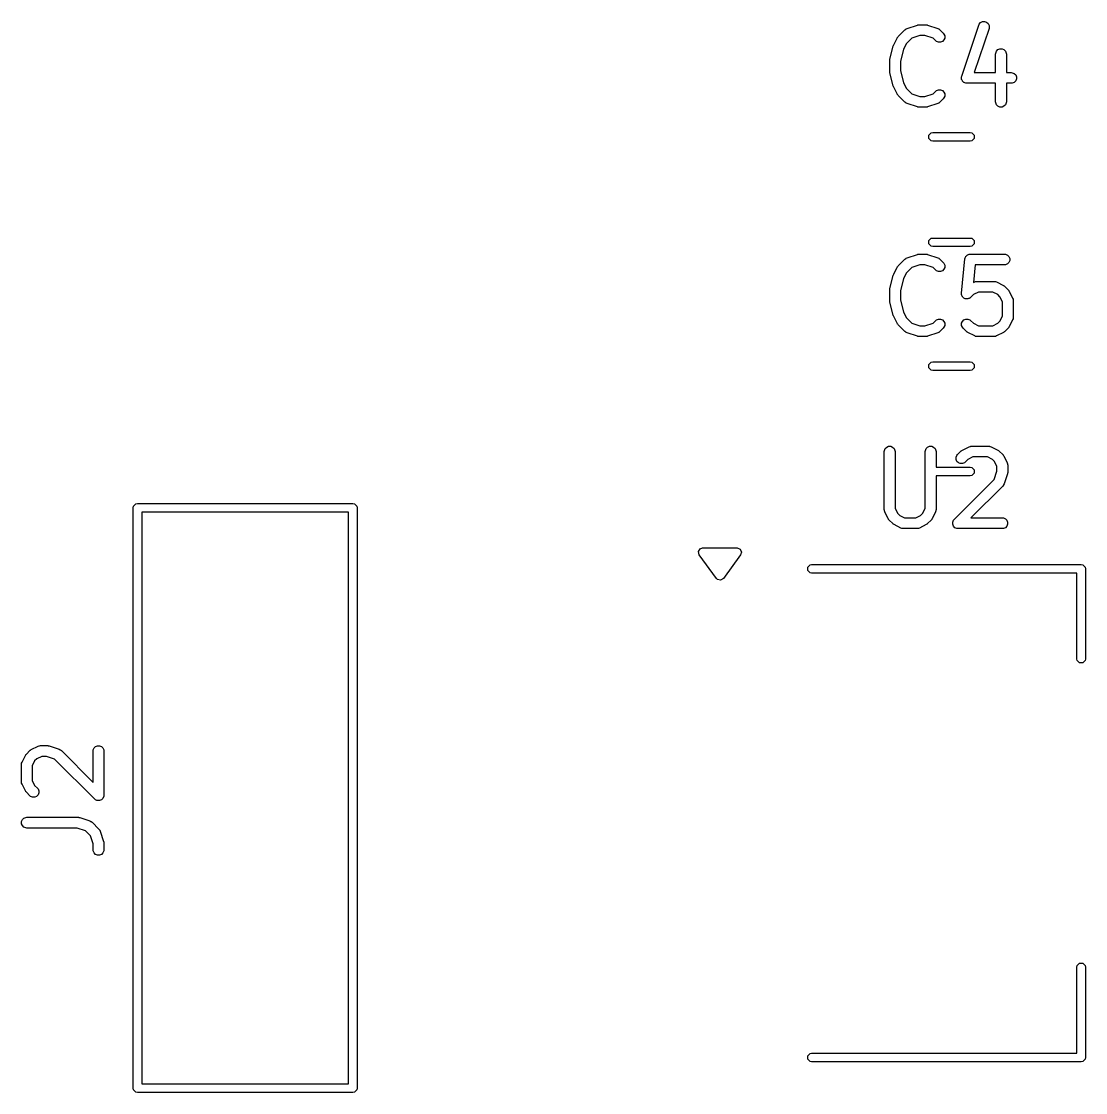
# Model space of a CAD drawing. Extents: x 6.9 to 63.2, y 18.4 to 42.8.
# Drawn here: x 6.88 to 21.72, y 18.4 to 33.35 of the extents above; entities that cross this region are included whole.
import ezdxf

# ---------------------------------------------------------------- set-up
doc = ezdxf.new("R2010")
doc.units = 0
doc.layers.add('BLACK', color=7, linetype='CONTINUOUS')

msp = doc.modelspace()

# ---------------------------------------------------------------- linework, layer by layer
at = {"layer": 'BLACK', "linetype": 'CONTINUOUS'}
for p, q in [((20.256398, 33.332049), (20.282571, 33.345136)), ((20.282571, 33.345136), (20.311761, 33.347211)), ((20.311761, 33.347211), (20.339523, 33.337957)), ((20.339523, 33.337957), (20.361631, 33.318783)), ((19.106491, 33.135356), (19.201729, 33.230594)), ((19.201729, 33.230594), (19.213094, 33.239922)), ((19.213094, 33.239922), (19.215584, 33.240953)), ((19.215584, 33.240953), (19.217619, 33.242718)), ((19.217619, 33.242718), (19.231045, 33.248712)), ((19.231045, 33.248712), (19.373901, 33.296331)), ((19.373901, 33.296331), (19.381156, 33.29798)), ((19.381156, 33.29798), (19.382987, 33.298739)), ((19.382987, 33.298739), (19.38564, 33.299)), ((19.38564, 33.299), (19.388238, 33.299591)), ((19.388238, 33.299591), (19.390212, 33.29945)), ((19.390212, 33.29945), (19.397619, 33.30018)), ((19.397619, 33.30018), (19.492857, 33.30018)), ((19.492857, 33.30018), (19.500262, 33.29945)), ((19.500262, 33.29945), (19.502237, 33.299591)), ((19.502237, 33.299591), (19.504834, 33.299)), ((19.504834, 33.299), (19.507489, 33.298739)), ((19.507489, 33.298739), (19.50932, 33.29798)), ((19.50932, 33.29798), (19.516574, 33.296331)), ((19.516574, 33.296331), (19.659431, 33.248712)), ((19.659431, 33.248712), (19.672856, 33.242718)), ((19.672856, 33.242718), (19.674891, 33.240952)), ((19.674891, 33.240952), (19.677382, 33.239921)), ((19.677382, 33.239921), (19.688747, 33.230594)), ((19.688747, 33.230594), (19.736366, 33.182975)), ((19.736366, 33.182975), (19.745693, 33.17161)), ((19.993135, 32.582231), (20.23123, 33.296517)), ((20.373532, 33.249083), (20.168343, 32.633514)), ((20.23123, 33.296517), (20.237224, 33.309942)), ((20.237224, 33.309942), (20.256398, 33.332049)), ((20.361631, 33.318783), (20.374717, 33.292609)), ((20.376792, 33.263419), (20.373532, 33.249083)), ((20.374717, 33.292609), (20.376792, 33.263419)), ((19.044823, 33.020626), (19.092442, 33.115864)), ((19.092442, 33.115864), (19.096406, 33.122163)), ((19.096406, 33.122163), (19.097164, 33.123991)), ((19.097164, 33.123991), (19.098852, 33.126047)), ((19.098852, 33.126047), (19.100274, 33.128307)), ((19.100274, 33.128307), (19.101772, 33.129606)), ((19.101772, 33.129606), (19.106491, 33.135356)), ((19.221163, 33.037896), (19.182669, 32.960909)), ((19.295276, 33.112009), (19.221163, 33.037896)), ((19.409789, 33.15018), (19.295276, 33.112009)), ((19.480687, 33.15018), (19.409789, 33.15018)), ((19.5952, 33.112008), (19.480687, 33.15018)), ((19.6303, 33.076909), (19.5952, 33.112008)), ((19.641665, 33.067582), (19.6303, 33.076909)), ((19.668701, 33.056383), (19.641665, 33.067582)), ((19.697964, 33.056383), (19.668701, 33.056383)), ((19.725, 33.067582), (19.697964, 33.056383)), ((19.745693, 33.088275), (19.725, 33.067582)), ((19.745693, 33.17161), (19.756892, 33.144574)), ((19.756892, 33.115311), (19.745693, 33.088275)), ((19.756892, 33.144574), (19.756892, 33.115311)), ((18.991525, 32.814799), (19.039144, 33.005275)), ((19.039144, 33.005275), (19.039529, 33.006354)), ((19.039529, 33.006354), (19.039568, 33.006894)), ((19.039568, 33.006894), (19.041895, 33.012975)), ((19.041895, 33.012975), (19.044091, 33.019121)), ((19.044091, 33.019121), (19.044413, 33.019556)), ((19.044413, 33.019556), (19.044823, 33.020626)), ((19.182669, 32.960909), (19.139286, 32.787375)), ((20.465476, 32.891847), (20.466917, 32.906479)), ((20.465476, 32.633514), (20.465476, 32.891847)), ((20.466917, 32.906479), (20.478116, 32.933515)), ((20.478116, 32.933515), (20.498808, 32.954207)), ((20.498808, 32.954207), (20.525844, 32.965406)), ((20.525844, 32.965406), (20.555108, 32.965406)), ((20.555108, 32.965406), (20.582144, 32.954207)), ((20.582144, 32.954207), (20.602836, 32.933515)), ((20.602836, 32.933515), (20.614035, 32.906479)), ((20.614035, 32.906479), (20.615476, 32.891847)), ((20.615476, 32.891847), (20.615476, 32.633514)), ((18.989286, 32.796609), (18.989537, 32.799162)), ((18.989286, 32.653752), (18.989286, 32.796609)), ((18.989375, 32.800255), (18.990184, 32.805728)), ((18.989537, 32.799162), (18.989375, 32.800255)), ((18.990184, 32.805728), (18.990727, 32.811241)), ((18.990727, 32.811241), (18.991149, 32.812262)), ((18.991149, 32.812262), (18.991525, 32.814799)), ((19.139286, 32.787375), (19.139286, 32.662986)), ((18.989537, 32.651198), (18.989286, 32.653752)), ((18.989375, 32.650106), (18.989537, 32.651198)), ((18.990184, 32.644632), (18.989375, 32.650106)), ((18.990727, 32.63912), (18.990184, 32.644632)), ((18.991149, 32.638098), (18.990727, 32.63912)), ((18.991525, 32.635562), (18.991149, 32.638098)), ((19.039144, 32.445086), (18.991525, 32.635562)), ((19.139286, 32.662986), (19.182669, 32.489452)), ((20.168343, 32.633514), (20.465476, 32.633514)), ((20.615476, 32.633514), (20.683333, 32.633514)), ((20.683333, 32.633514), (20.697965, 32.632073)), ((20.697965, 32.632073), (20.725001, 32.620874)), ((20.725001, 32.620874), (20.745693, 32.600182)), ((20.745693, 32.600182), (20.756892, 32.573146)), ((19.039529, 32.444006), (19.039144, 32.445086)), ((19.039568, 32.443467), (19.039529, 32.444006)), ((19.041895, 32.437385), (19.039568, 32.443467)), ((19.044091, 32.43124), (19.041895, 32.437385)), ((19.182669, 32.489452), (19.221163, 32.412465)), ((19.989875, 32.567894), (19.990727, 32.57164)), ((19.990727, 32.555908), (19.989875, 32.567894)), ((19.990727, 32.573146), (19.991485, 32.574977)), ((19.990727, 32.57164), (19.990727, 32.573146)), ((19.990727, 32.543882), (19.990727, 32.555908)), ((19.991759, 32.54139), (19.990727, 32.543882)), ((19.991485, 32.574977), (19.993135, 32.582231)), ((19.99195, 32.538704), (19.991759, 32.54139)), ((19.997324, 32.527954), (19.99195, 32.538704)), ((20.001926, 32.516846), (19.997324, 32.527954)), ((20.003831, 32.51494), (20.001926, 32.516846)), ((20.005036, 32.512531), (20.003831, 32.51494)), ((20.014118, 32.504653), (20.005036, 32.512531)), ((20.022618, 32.496154), (20.014118, 32.504653)), ((20.025106, 32.495123), (20.022618, 32.496154)), ((20.027143, 32.493357), (20.025106, 32.495123)), ((20.038546, 32.489555), (20.027143, 32.493357)), ((20.049654, 32.484955), (20.038546, 32.489555)), ((20.05348, 32.484578), (20.049654, 32.484955)), ((20.054906, 32.484103), (20.05348, 32.484578)), ((20.05688, 32.484243), (20.054906, 32.484103)), ((20.064286, 32.483514), (20.05688, 32.484243)), ((20.465476, 32.483514), (20.064286, 32.483514)), ((20.465476, 32.22518), (20.465476, 32.483514)), ((20.683333, 32.483514), (20.615476, 32.483514)), ((20.615476, 32.483514), (20.615476, 32.22518)), ((20.697965, 32.484955), (20.683333, 32.483514)), ((20.725001, 32.496154), (20.697965, 32.484955)), ((20.745693, 32.516846), (20.725001, 32.496154)), ((20.756892, 32.543882), (20.745693, 32.516846)), ((20.756892, 32.573146), (20.756892, 32.543882)), ((19.044413, 32.430804), (19.044091, 32.43124)), ((19.044823, 32.429735), (19.044413, 32.430804)), ((19.092442, 32.334497), (19.044823, 32.429735)), ((19.096406, 32.328197), (19.092442, 32.334497)), ((19.097164, 32.32637), (19.096406, 32.328197)), ((19.098852, 32.324313), (19.097164, 32.32637)), ((19.100274, 32.322054), (19.098852, 32.324313)), ((19.101772, 32.320754), (19.100274, 32.322054)), ((19.106491, 32.315005), (19.101772, 32.320754)), ((19.201729, 32.219767), (19.106491, 32.315005)), ((19.221163, 32.412465), (19.295275, 32.338352)), ((19.295275, 32.338352), (19.40979, 32.30018)), ((19.40979, 32.30018), (19.480686, 32.30018)), ((19.480686, 32.30018), (19.595199, 32.338351)), ((19.595199, 32.338351), (19.6303, 32.373452)), ((19.6303, 32.373452), (19.641665, 32.382779)), ((19.641665, 32.382779), (19.668701, 32.393978)), ((19.668701, 32.393978), (19.697964, 32.393978)), ((19.697964, 32.393978), (19.725, 32.382779)), ((19.725, 32.382779), (19.745693, 32.362086)), ((19.745693, 32.362086), (19.756892, 32.33505)), ((19.756892, 32.305787), (19.745693, 32.278751)), ((19.756892, 32.33505), (19.756892, 32.305787)), ((19.213094, 32.210439), (19.201729, 32.219767)), ((19.215584, 32.209407), (19.213094, 32.210439)), ((19.217619, 32.207643), (19.215584, 32.209407)), ((19.231044, 32.201649), (19.217619, 32.207643)), ((19.373902, 32.154029), (19.231044, 32.201649)), ((19.381156, 32.152379), (19.373902, 32.154029)), ((19.382987, 32.151621), (19.381156, 32.152379)), ((19.38564, 32.151359), (19.382987, 32.151621)), ((19.388238, 32.150769), (19.38564, 32.151359)), ((19.390213, 32.150909), (19.388238, 32.150769)), ((19.397619, 32.15018), (19.390213, 32.150909)), ((19.492857, 32.15018), (19.397619, 32.15018)), ((19.500262, 32.150909), (19.492857, 32.15018)), ((19.502238, 32.150769), (19.500262, 32.150909)), ((19.504835, 32.151359), (19.502238, 32.150769)), ((19.507489, 32.151621), (19.504835, 32.151359)), ((19.509319, 32.152379), (19.507489, 32.151621)), ((19.516575, 32.154029), (19.509319, 32.152379)), ((19.659432, 32.201649), (19.516575, 32.154029)), ((19.672857, 32.207643), (19.659432, 32.201649)), ((19.674893, 32.209409), (19.672857, 32.207643)), ((19.677382, 32.21044), (19.674893, 32.209409)), ((19.688747, 32.219767), (19.677382, 32.21044)), ((19.736366, 32.267386), (19.688747, 32.219767)), ((19.745693, 32.278751), (19.736366, 32.267386)), ((20.466917, 32.210548), (20.465476, 32.22518)), ((20.478116, 32.183512), (20.466917, 32.210548)), ((20.498808, 32.16282), (20.478116, 32.183512)), ((20.525844, 32.151621), (20.498808, 32.16282)), ((20.555108, 32.151621), (20.525844, 32.151621)), ((20.582144, 32.16282), (20.555108, 32.151621)), ((20.602836, 32.183512), (20.582144, 32.16282)), ((20.614035, 32.210548), (20.602836, 32.183512)), ((20.615476, 32.22518), (20.614035, 32.210548)), ((19.533315, 31.757961), (19.565787, 31.790433)), ((19.533315, 31.712039), (19.533315, 31.757961)), ((19.565787, 31.679567), (19.533315, 31.712039)), ((19.565787, 31.790433), (19.588748, 31.795)), ((19.588748, 31.795), (20.111252, 31.795)), ((20.111252, 31.795), (20.134213, 31.790433)), ((20.134213, 31.790433), (20.166685, 31.757961)), ((20.166685, 31.712039), (20.134213, 31.679567)), ((20.166685, 31.757961), (20.166685, 31.712039)), ((19.588748, 31.675), (19.565787, 31.679567)), ((20.111252, 31.675), (19.588748, 31.675)), ((20.134213, 31.679567), (20.111252, 31.675)), ((19.533315, 30.287961), (19.565787, 30.320433)), ((19.533315, 30.242039), (19.533315, 30.287961)), ((19.565787, 30.209567), (19.533315, 30.242039)), ((19.565787, 30.320433), (19.588748, 30.325)), ((19.588748, 30.205), (19.565787, 30.209567)), ((19.588748, 30.325), (20.111252, 30.325)), ((20.111252, 30.205), (19.588748, 30.205)), ((20.111252, 30.325), (20.134213, 30.320433)), ((20.134213, 30.209567), (20.111252, 30.205)), ((20.134213, 30.320433), (20.166685, 30.287961)), ((20.166685, 30.242039), (20.134213, 30.209567)), ((20.166685, 30.287961), (20.166685, 30.242039)), ((19.217619, 30.042718), (19.231045, 30.048712)), ((19.231045, 30.048712), (19.373901, 30.096331)), ((19.373901, 30.096331), (19.381156, 30.09798)), ((19.381156, 30.09798), (19.382987, 30.098739)), ((19.382987, 30.098739), (19.38564, 30.099)), ((19.38564, 30.099), (19.388238, 30.099591)), ((19.388238, 30.099591), (19.390212, 30.09945)), ((19.390212, 30.09945), (19.397619, 30.10018)), ((19.397619, 30.10018), (19.492857, 30.10018)), ((19.492857, 30.10018), (19.500262, 30.09945)), ((19.500262, 30.09945), (19.502237, 30.099591)), ((19.502237, 30.099591), (19.504834, 30.099)), ((19.504834, 30.099), (19.507489, 30.098739)), ((19.507489, 30.098739), (19.50932, 30.09798)), ((19.50932, 30.09798), (19.516574, 30.096331)), ((19.516574, 30.096331), (19.659431, 30.048712)), ((19.659431, 30.048712), (19.672856, 30.042718)), ((20.039059, 30.041534), (20.040167, 30.047059)), ((20.040167, 30.047059), (20.045349, 30.056718)), ((20.045349, 30.056718), (20.049545, 30.066848)), ((20.049545, 30.066848), (20.052216, 30.069519)), ((20.052216, 30.069519), (20.054001, 30.072846)), ((20.054001, 30.072846), (20.062483, 30.079786)), ((20.062483, 30.079786), (20.070237, 30.08754)), ((20.070237, 30.08754), (20.073725, 30.088985)), ((20.073725, 30.088985), (20.076649, 30.091377)), ((20.076649, 30.091377), (20.087146, 30.094544)), ((20.087146, 30.094544), (20.097273, 30.098739)), ((20.097273, 30.098739), (20.102878, 30.099291)), ((20.102878, 30.099291), (20.104665, 30.09983)), ((20.104665, 30.09983), (20.106493, 30.099647)), ((20.106493, 30.099647), (20.111905, 30.10018)), ((20.111905, 30.10018), (20.588095, 30.10018)), ((20.588095, 30.10018), (20.602727, 30.098739)), ((20.602727, 30.098739), (20.629763, 30.08754)), ((20.629763, 30.08754), (20.650455, 30.066848)), ((20.650455, 30.066848), (20.661654, 30.039812)), ((19.044823, 29.820626), (19.092442, 29.915864)), ((19.092442, 29.915864), (19.096406, 29.922163)), ((19.096406, 29.922163), (19.097164, 29.923991)), ((19.097164, 29.923991), (19.098852, 29.926047)), ((19.098852, 29.926047), (19.100274, 29.928307)), ((19.100274, 29.928307), (19.101772, 29.929606)), ((19.101772, 29.929606), (19.106491, 29.935356)), ((19.106491, 29.935356), (19.201729, 30.030594)), ((19.201729, 30.030594), (19.213094, 30.039922)), ((19.213094, 30.039922), (19.215584, 30.040953)), ((19.215584, 30.040953), (19.217619, 30.042718)), ((19.295276, 29.912009), (19.221163, 29.837896)), ((19.409789, 29.95018), (19.295276, 29.912009)), ((19.480687, 29.95018), (19.409789, 29.95018)), ((19.5952, 29.912008), (19.480687, 29.95018)), ((19.6303, 29.876909), (19.5952, 29.912008)), ((19.672856, 30.042718), (19.674891, 30.040952)), ((19.674891, 30.040952), (19.677382, 30.039921)), ((19.677382, 30.039921), (19.688747, 30.030594)), ((19.688747, 30.030594), (19.736366, 29.982975)), ((19.736366, 29.982975), (19.745693, 29.97161)), ((19.745693, 29.97161), (19.756892, 29.944574)), ((19.756892, 29.915311), (19.745693, 29.888275)), ((19.756892, 29.944574), (19.756892, 29.915311)), ((19.989658, 29.556453), (20.037277, 30.032643)), ((20.037277, 30.032643), (20.038346, 30.037975)), ((20.038346, 30.039812), (20.039059, 30.041534)), ((20.038346, 30.037975), (20.038346, 30.039812)), ((20.179779, 29.95018), (20.15496, 29.701989)), ((20.588095, 29.95018), (20.179779, 29.95018)), ((20.602727, 29.951621), (20.588095, 29.95018)), ((20.629763, 29.96282), (20.602727, 29.951621)), ((20.650455, 29.983512), (20.629763, 29.96282)), ((20.661654, 30.010548), (20.650455, 29.983512)), ((20.661654, 30.039812), (20.661654, 30.010548)), ((18.991525, 29.614799), (19.039144, 29.805275)), ((19.039144, 29.805275), (19.039529, 29.806354)), ((19.039529, 29.806354), (19.039568, 29.806894)), ((19.039568, 29.806894), (19.041895, 29.812975)), ((19.041895, 29.812975), (19.044091, 29.819121)), ((19.044091, 29.819121), (19.044413, 29.819556)), ((19.044413, 29.819556), (19.044823, 29.820626)), ((19.182669, 29.760909), (19.139286, 29.587375)), ((19.221163, 29.837896), (19.182669, 29.760909)), ((19.641665, 29.867582), (19.6303, 29.876909)), ((19.668701, 29.856383), (19.641665, 29.867582)), ((19.697964, 29.856383), (19.668701, 29.856383)), ((19.725, 29.867582), (19.697964, 29.856383)), ((19.745693, 29.888275), (19.725, 29.867582)), ((18.989286, 29.596609), (18.989537, 29.599162)), ((18.989286, 29.453752), (18.989286, 29.596609)), ((18.989375, 29.600255), (18.990184, 29.605728)), ((18.989537, 29.599162), (18.989375, 29.600255)), ((18.990184, 29.605728), (18.990727, 29.611241)), ((18.990727, 29.611241), (18.991149, 29.612262)), ((18.991149, 29.612262), (18.991525, 29.614799)), ((20.15496, 29.701989), (20.173602, 29.71131)), ((20.173602, 29.71131), (20.187333, 29.716565)), ((20.187333, 29.716565), (20.190022, 29.716756)), ((20.190022, 29.716756), (20.192511, 29.717787)), ((20.192511, 29.717787), (20.207143, 29.719228)), ((20.207143, 29.719228), (20.445238, 29.719228)), ((20.445238, 29.719228), (20.45987, 29.717787)), ((20.45987, 29.717787), (20.462359, 29.716755)), ((20.462359, 29.716755), (20.465047, 29.716565)), ((20.465047, 29.716565), (20.478779, 29.71131)), ((20.478779, 29.71131), (20.574017, 29.663691)), ((20.574017, 29.663691), (20.580316, 29.659726)), ((20.580316, 29.659726), (20.582144, 29.658969)), ((20.582144, 29.658969), (20.5842, 29.65728)), ((20.5842, 29.65728), (20.58646, 29.655859)), ((20.58646, 29.655859), (20.587759, 29.65436)), ((20.587759, 29.65436), (20.593509, 29.649642)), ((20.593509, 29.649642), (20.641128, 29.602023)), ((20.641128, 29.602023), (20.645846, 29.596273)), ((20.645846, 29.596273), (20.647345, 29.594974)), ((18.989537, 29.451198), (18.989286, 29.453752)), ((18.989375, 29.450106), (18.989537, 29.451198)), ((18.990184, 29.444632), (18.989375, 29.450106)), ((19.139286, 29.587375), (19.139286, 29.462986)), ((19.139286, 29.462986), (19.182669, 29.289452)), ((19.989636, 29.54175), (19.989658, 29.556453)), ((19.990727, 29.538134), (19.989636, 29.54175)), ((19.990727, 29.534359), (19.990727, 29.538134)), ((19.994921, 29.524233), (19.990727, 29.534359)), ((19.998089, 29.513734), (19.994921, 29.524233)), ((20.00048, 29.51081), (19.998089, 29.513734)), ((20.001926, 29.507322), (20.00048, 29.51081)), ((20.009679, 29.499568), (20.001926, 29.507322)), ((20.01662, 29.491086), (20.009679, 29.499568)), ((20.019946, 29.489301), (20.01662, 29.491086)), ((20.022618, 29.48663), (20.019946, 29.489301)), ((20.032745, 29.482434), (20.022618, 29.48663)), ((20.042407, 29.477252), (20.032745, 29.482434)), ((20.046166, 29.476876), (20.042407, 29.477252)), ((20.049655, 29.475431), (20.046166, 29.476876)), ((20.060616, 29.475431), (20.049655, 29.475431)), ((20.071526, 29.47434), (20.060616, 29.475431)), ((20.075142, 29.475431), (20.071526, 29.47434)), ((20.078917, 29.475431), (20.075142, 29.475431)), ((20.089042, 29.479625), (20.078917, 29.475431)), ((20.099542, 29.482793), (20.089042, 29.479625)), ((20.102465, 29.485184), (20.099542, 29.482793)), ((20.105954, 29.48663), (20.102465, 29.485184)), ((20.117319, 29.495957), (20.105954, 29.48663)), ((20.156332, 29.53497), (20.117319, 29.495957)), ((20.224848, 29.569228), (20.156332, 29.53497)), ((20.427533, 29.569228), (20.224848, 29.569228)), ((20.496049, 29.53497), (20.427533, 29.569228)), ((20.526456, 29.504563), (20.496049, 29.53497)), ((20.560714, 29.436047), (20.526456, 29.504563)), ((20.647345, 29.594974), (20.648766, 29.592714)), ((20.648766, 29.592714), (20.650455, 29.590658)), ((20.650455, 29.590658), (20.651212, 29.58883)), ((20.651212, 29.58883), (20.655177, 29.582531)), ((20.655177, 29.582531), (20.702796, 29.487293)), ((20.702796, 29.487293), (20.708051, 29.473562)), ((20.708051, 29.473562), (20.708242, 29.470872)), ((20.708242, 29.470872), (20.709273, 29.468384)), ((20.709273, 29.468384), (20.710714, 29.453752)), ((20.710714, 29.453752), (20.710714, 29.215657)), ((18.990727, 29.43912), (18.990184, 29.444632)), ((18.991149, 29.438098), (18.990727, 29.43912)), ((18.991525, 29.435562), (18.991149, 29.438098)), ((19.039144, 29.245086), (18.991525, 29.435562)), ((20.560714, 29.233362), (20.560714, 29.436047)), ((19.039529, 29.244006), (19.039144, 29.245086)), ((19.039568, 29.243467), (19.039529, 29.244006)), ((19.041895, 29.237385), (19.039568, 29.243467)), ((19.044091, 29.23124), (19.041895, 29.237385)), ((19.044413, 29.230804), (19.044091, 29.23124)), ((19.044823, 29.229735), (19.044413, 29.230804)), ((19.092442, 29.134497), (19.044823, 29.229735)), ((19.182669, 29.289452), (19.221163, 29.212465)), ((19.221163, 29.212465), (19.295275, 29.138352)), ((19.595199, 29.138351), (19.6303, 29.173452)), ((19.6303, 29.173452), (19.641665, 29.182779)), ((19.641665, 29.182779), (19.668701, 29.193978)), ((19.668701, 29.193978), (19.697964, 29.193978)), ((19.697964, 29.193978), (19.725, 29.182779)), ((19.725, 29.182779), (19.745693, 29.162086)), ((19.745693, 29.162086), (19.756892, 29.13505)), ((19.990727, 29.13505), (20.001926, 29.162087)), ((20.001926, 29.162087), (20.022618, 29.182779)), ((20.022618, 29.182779), (20.049655, 29.193978)), ((20.049655, 29.193978), (20.078917, 29.193978)), ((20.078917, 29.193978), (20.105954, 29.182779)), ((20.105954, 29.182779), (20.117319, 29.173452)), ((20.117319, 29.173452), (20.156331, 29.134439)), ((20.496048, 29.134438), (20.526456, 29.164846)), ((20.526456, 29.164846), (20.560714, 29.233362)), ((20.702796, 29.182116), (20.655177, 29.086878)), ((20.708051, 29.195847), (20.702796, 29.182116)), ((20.708242, 29.198536), (20.708051, 29.195847)), ((20.709273, 29.201025), (20.708242, 29.198536)), ((20.710714, 29.215657), (20.709273, 29.201025)), ((19.096406, 29.128197), (19.092442, 29.134497)), ((19.097164, 29.12637), (19.096406, 29.128197)), ((19.098852, 29.124313), (19.097164, 29.12637)), ((19.100274, 29.122054), (19.098852, 29.124313)), ((19.101772, 29.120754), (19.100274, 29.122054)), ((19.106491, 29.115005), (19.101772, 29.120754)), ((19.201729, 29.019767), (19.106491, 29.115005)), ((19.213094, 29.010439), (19.201729, 29.019767)), ((19.215584, 29.009407), (19.213094, 29.010439)), ((19.217619, 29.007643), (19.215584, 29.009407)), ((19.231044, 29.001649), (19.217619, 29.007643)), ((19.373902, 28.954029), (19.231044, 29.001649)), ((19.295275, 29.138352), (19.40979, 29.10018)), ((19.40979, 29.10018), (19.480686, 29.10018)), ((19.480686, 29.10018), (19.595199, 29.138351)), ((19.659432, 29.001649), (19.516575, 28.954029)), ((19.672857, 29.007643), (19.659432, 29.001649)), ((19.674893, 29.009409), (19.672857, 29.007643)), ((19.677382, 29.01044), (19.674893, 29.009409)), ((19.688747, 29.019767), (19.677382, 29.01044)), ((19.736366, 29.067386), (19.688747, 29.019767)), ((19.745693, 29.078751), (19.736366, 29.067386)), ((19.756892, 29.105787), (19.745693, 29.078751)), ((19.756892, 29.13505), (19.756892, 29.105787)), ((19.990727, 29.105788), (19.990727, 29.13505)), ((20.001926, 29.078751), (19.990727, 29.105788)), ((20.011253, 29.067386), (20.001926, 29.078751)), ((20.058872, 29.019767), (20.011253, 29.067386)), ((20.064624, 29.015046), (20.058872, 29.019767)), ((20.065921, 29.013551), (20.064624, 29.015046)), ((20.068176, 29.012131), (20.065921, 29.013551)), ((20.070237, 29.01044), (20.068176, 29.012131)), ((20.072065, 29.009682), (20.070237, 29.01044)), ((20.078363, 29.005718), (20.072065, 29.009682)), ((20.173602, 28.958098), (20.078363, 29.005718)), ((20.156331, 29.134439), (20.224849, 29.10018)), ((20.224849, 29.10018), (20.427532, 29.10018)), ((20.427532, 29.10018), (20.496048, 29.134438)), ((20.574018, 29.005718), (20.47878, 28.958098)), ((20.580316, 29.009683), (20.574018, 29.005718)), ((20.582144, 29.01044), (20.580316, 29.009683)), ((20.584201, 29.012128), (20.582144, 29.01044)), ((20.586461, 29.013551), (20.584201, 29.012128)), ((20.58776, 29.015049), (20.586461, 29.013551)), ((20.593509, 29.019767), (20.58776, 29.015049)), ((20.641128, 29.067386), (20.593509, 29.019767)), ((20.645846, 29.073135), (20.641128, 29.067386)), ((20.647345, 29.074435), (20.645846, 29.073135)), ((20.648766, 29.076694), (20.647345, 29.074435)), ((20.650455, 29.078751), (20.648766, 29.076694)), ((20.651212, 29.080578), (20.650455, 29.078751)), ((20.655177, 29.086878), (20.651212, 29.080578)), ((19.381156, 28.952379), (19.373902, 28.954029)), ((19.382987, 28.951621), (19.381156, 28.952379)), ((19.38564, 28.951359), (19.382987, 28.951621)), ((19.388238, 28.950769), (19.38564, 28.951359)), ((19.390213, 28.950909), (19.388238, 28.950769)), ((19.397619, 28.95018), (19.390213, 28.950909)), ((19.492857, 28.95018), (19.397619, 28.95018)), ((19.500262, 28.950909), (19.492857, 28.95018)), ((19.502238, 28.950769), (19.500262, 28.950909)), ((19.504835, 28.951359), (19.502238, 28.950769)), ((19.507489, 28.951621), (19.504835, 28.951359)), ((19.509319, 28.952379), (19.507489, 28.951621)), ((19.516575, 28.954029), (19.509319, 28.952379)), ((20.187333, 28.952843), (20.173602, 28.958098)), ((20.190022, 28.952651), (20.187333, 28.952843)), ((20.192511, 28.951621), (20.190022, 28.952651)), ((20.207143, 28.95018), (20.192511, 28.951621)), ((20.445238, 28.95018), (20.207143, 28.95018)), ((20.45987, 28.951621), (20.445238, 28.95018)), ((20.462358, 28.952651), (20.45987, 28.951621)), ((20.465048, 28.952843), (20.462358, 28.952651)), ((20.47878, 28.958098), (20.465048, 28.952843)), ((19.533315, 28.557961), (19.565787, 28.590433)), ((19.533315, 28.512039), (19.533315, 28.557961)), ((19.565787, 28.590433), (19.588748, 28.595)), ((19.588748, 28.595), (20.111252, 28.595)), ((20.111252, 28.595), (20.134213, 28.590433)), ((20.134213, 28.590433), (20.166685, 28.557961)), ((20.166685, 28.557961), (20.166685, 28.512039)), ((19.565787, 28.479567), (19.533315, 28.512039)), ((19.588748, 28.475), (19.565787, 28.479567)), ((20.111252, 28.475), (19.588748, 28.475)), ((20.134213, 28.479567), (20.111252, 28.475)), ((20.166685, 28.512039), (20.134213, 28.479567)), ((18.913095, 27.34518), (18.914536, 27.359812)), ((18.914536, 27.359812), (18.925735, 27.386848)), ((18.925735, 27.386848), (18.946427, 27.40754)), ((18.946427, 27.40754), (18.973463, 27.418739)), ((18.973463, 27.418739), (19.002727, 27.418739)), ((19.002727, 27.418739), (19.029763, 27.40754)), ((19.029763, 27.40754), (19.050455, 27.386848)), ((19.050455, 27.386848), (19.061654, 27.359812)), ((19.061654, 27.359812), (19.063095, 27.34518)), ((19.484523, 27.34518), (19.485964, 27.359812)), ((19.485964, 27.359812), (19.497163, 27.386848)), ((19.497163, 27.386848), (19.517855, 27.40754)), ((19.517855, 27.40754), (19.544891, 27.418739)), ((19.544891, 27.418739), (19.574155, 27.418739)), ((19.574155, 27.418739), (19.601191, 27.40754)), ((19.601191, 27.40754), (19.621883, 27.386848)), ((19.621883, 27.386848), (19.633082, 27.359812)), ((19.633082, 27.359812), (19.634523, 27.34518)), ((19.982681, 27.350594), (19.98843, 27.355312)), ((19.98843, 27.355312), (19.98973, 27.356811)), ((19.98973, 27.356811), (19.991989, 27.358232)), ((19.991989, 27.358232), (19.994046, 27.359921)), ((19.994046, 27.359921), (19.995873, 27.360678)), ((19.995873, 27.360678), (20.002173, 27.364643)), ((20.002173, 27.364643), (20.097411, 27.412262)), ((20.097411, 27.412262), (20.111142, 27.417517)), ((20.111142, 27.417517), (20.113831, 27.417708)), ((20.113831, 27.417708), (20.11632, 27.418739)), ((20.11632, 27.418739), (20.130952, 27.42018)), ((20.130952, 27.42018), (20.369047, 27.42018)), ((20.369047, 27.42018), (20.383679, 27.418739)), ((20.383679, 27.418739), (20.386168, 27.417707)), ((20.386168, 27.417707), (20.388856, 27.417517)), ((20.388856, 27.417517), (20.402588, 27.412262)), ((20.402588, 27.412262), (20.497826, 27.364643)), ((20.497826, 27.364643), (20.504125, 27.360678)), ((20.504125, 27.360678), (20.505953, 27.359921)), ((20.505953, 27.359921), (20.508009, 27.358232)), ((20.508009, 27.358232), (20.510269, 27.356811)), ((20.510269, 27.356811), (20.511568, 27.355312)), ((20.511568, 27.355312), (20.517318, 27.350594)), ((18.913095, 26.535657), (18.913095, 27.34518)), ((19.063095, 27.34518), (19.063095, 26.553362)), ((19.484523, 26.553362), (19.484523, 27.34518)), ((19.634523, 27.34518), (19.634523, 27.125)), ((19.914536, 27.264573), (19.925735, 27.29161)), ((19.914536, 27.235311), (19.914536, 27.264573)), ((19.925735, 27.208274), (19.914536, 27.235311)), ((19.925735, 27.29161), (19.935062, 27.302975)), ((19.946427, 27.187582), (19.925735, 27.208274)), ((19.935062, 27.302975), (19.982681, 27.350594)), ((20.080141, 27.235922), (20.041128, 27.196909)), ((20.148657, 27.27018), (20.080141, 27.235922)), ((20.351342, 27.27018), (20.148657, 27.27018)), ((20.419858, 27.235922), (20.351342, 27.27018)), ((20.450265, 27.205515), (20.419858, 27.235922)), ((20.484523, 27.136999), (20.450265, 27.205515)), ((20.517318, 27.350594), (20.564937, 27.302975)), ((20.564937, 27.302975), (20.569655, 27.297225)), ((20.569655, 27.297225), (20.571154, 27.295926)), ((20.571154, 27.295926), (20.572575, 27.293666)), ((20.572575, 27.293666), (20.574264, 27.29161)), ((20.574264, 27.29161), (20.575021, 27.289782)), ((20.575021, 27.289782), (20.578986, 27.283483)), ((20.578986, 27.283483), (20.626605, 27.188245)), ((19.634523, 27.125), (20.111252, 27.125)), ((19.973464, 27.176383), (19.946427, 27.187582)), ((20.002726, 27.176383), (19.973464, 27.176383)), ((20.029763, 27.187582), (20.002726, 27.176383)), ((20.041128, 27.196909), (20.029763, 27.187582)), ((20.111252, 27.125), (20.134213, 27.120433)), ((20.134213, 27.120433), (20.166685, 27.087961)), ((20.166685, 27.087961), (20.166685, 27.042039)), ((20.446351, 26.957122), (20.484523, 27.071636)), ((20.484523, 27.071636), (20.484523, 27.136999)), ((20.626605, 27.188245), (20.63186, 27.174514)), ((20.63186, 27.174514), (20.632051, 27.171824)), ((20.632051, 27.171824), (20.633082, 27.169336)), ((20.633082, 27.169336), (20.634523, 27.154704)), ((20.634523, 27.059466), (20.633793, 27.052059)), ((20.634523, 27.154704), (20.634523, 27.059466)), ((20.111252, 27.005), (19.634523, 27.005)), ((19.634523, 27.005), (19.634523, 26.535657)), ((19.887443, 26.398213), (20.446351, 26.957122)), ((20.134213, 27.009567), (20.111252, 27.005)), ((20.166685, 27.042039), (20.134213, 27.009567)), ((20.630674, 27.035748), (20.583055, 26.892892)), ((20.632323, 27.043003), (20.630674, 27.035748)), ((20.633082, 27.044834), (20.632323, 27.043003)), ((20.633343, 27.047487), (20.633082, 27.044834)), ((20.633934, 27.050085), (20.633343, 27.047487)), ((20.633793, 27.052059), (20.633934, 27.050085)), ((20.564937, 26.863576), (20.121542, 26.42018)), ((20.574265, 26.874941), (20.564937, 26.863576)), ((20.575296, 26.877431), (20.574265, 26.874941)), ((20.577061, 26.879466), (20.575296, 26.877431)), ((20.583055, 26.892892), (20.577061, 26.879466)), ((8.444567, 26.582961), (8.477039, 26.615433)), ((8.477039, 26.615433), (8.5, 26.62)), ((8.5, 26.62), (11.5, 26.62)), ((11.5, 26.62), (11.522961, 26.615433)), ((11.522961, 26.615433), (11.555433, 26.582961)), ((8.44, 26.56), (8.444567, 26.582961)), ((8.44, 18.46), (8.44, 26.56)), ((8.56, 26.5), (8.56, 18.52)), ((11.44, 26.5), (8.56, 26.5)), ((11.44, 18.52), (11.44, 26.5)), ((11.555433, 26.582961), (11.56, 26.56)), ((11.56, 26.56), (11.56, 18.46)), ((18.914536, 26.521025), (18.913095, 26.535657)), ((18.915567, 26.518535), (18.914536, 26.521025)), ((18.915758, 26.515848), (18.915567, 26.518535)), ((18.921013, 26.502116), (18.915758, 26.515848)), ((18.968632, 26.406878), (18.921013, 26.502116)), ((19.063095, 26.553362), (19.097353, 26.484846)), ((19.097353, 26.484846), (19.127759, 26.454439)), ((19.419857, 26.454438), (19.450265, 26.484846)), ((19.450265, 26.484846), (19.484523, 26.553362)), ((19.626605, 26.502116), (19.578986, 26.406878)), ((19.63186, 26.515847), (19.626605, 26.502116)), ((19.632051, 26.518536), (19.63186, 26.515847)), ((19.633082, 26.521025), (19.632051, 26.518536)), ((19.634523, 26.535657), (19.633082, 26.521025)), ((18.972596, 26.400578), (18.968632, 26.406878)), ((18.973354, 26.398751), (18.972596, 26.400578)), ((18.975042, 26.396694), (18.973354, 26.398751)), ((18.976464, 26.394435), (18.975042, 26.396694)), ((18.977962, 26.393135), (18.976464, 26.394435)), ((18.982681, 26.387386), (18.977962, 26.393135)), ((19.0303, 26.339767), (18.982681, 26.387386)), ((19.036052, 26.335046), (19.0303, 26.339767)), ((19.037349, 26.333551), (19.036052, 26.335046)), ((19.039604, 26.332131), (19.037349, 26.333551)), ((19.041665, 26.33044), (19.039604, 26.332131)), ((19.043493, 26.329682), (19.041665, 26.33044)), ((19.049791, 26.325718), (19.043493, 26.329682)), ((19.14503, 26.278098), (19.049791, 26.325718)), ((19.127759, 26.454439), (19.196277, 26.42018)), ((19.196277, 26.42018), (19.351341, 26.42018)), ((19.351341, 26.42018), (19.419857, 26.454438)), ((19.497827, 26.325718), (19.402589, 26.278098)), ((19.504125, 26.329683), (19.497827, 26.325718)), ((19.505953, 26.33044), (19.504125, 26.329683)), ((19.50801, 26.332128), (19.505953, 26.33044)), ((19.51027, 26.333551), (19.50801, 26.332128)), ((19.511569, 26.335049), (19.51027, 26.333551)), ((19.517318, 26.339767), (19.511569, 26.335049)), ((19.564937, 26.387386), (19.517318, 26.339767)), ((19.569655, 26.393135), (19.564937, 26.387386)), ((19.571154, 26.394435), (19.569655, 26.393135)), ((19.572575, 26.396694), (19.571154, 26.394435)), ((19.574264, 26.398751), (19.572575, 26.396694)), ((19.575021, 26.400578), (19.574264, 26.398751)), ((19.578986, 26.406878), (19.575021, 26.400578)), ((19.866917, 26.359812), (19.878116, 26.386848)), ((19.866917, 26.330548), (19.866917, 26.359812)), ((19.878116, 26.303512), (19.866917, 26.330548)), ((19.878116, 26.386848), (19.887443, 26.398213)), ((20.121542, 26.42018), (20.559523, 26.42018)), ((20.559523, 26.42018), (20.574155, 26.418739)), ((20.574155, 26.418739), (20.601191, 26.40754)), ((20.601191, 26.40754), (20.621883, 26.386848)), ((20.621883, 26.386848), (20.633082, 26.359812)), ((20.633082, 26.330548), (20.621883, 26.303512)), ((20.633082, 26.359812), (20.633082, 26.330548)), ((19.158761, 26.272843), (19.14503, 26.278098)), ((19.16145, 26.272651), (19.158761, 26.272843)), ((19.163939, 26.271621), (19.16145, 26.272651)), ((19.178571, 26.27018), (19.163939, 26.271621)), ((19.369047, 26.27018), (19.178571, 26.27018)), ((19.383679, 26.271621), (19.369047, 26.27018)), ((19.386167, 26.272651), (19.383679, 26.271621)), ((19.388857, 26.272843), (19.386167, 26.272651)), ((19.402589, 26.278098), (19.388857, 26.272843)), ((19.898808, 26.28282), (19.878116, 26.303512)), ((19.925844, 26.271621), (19.898808, 26.28282)), ((19.940476, 26.27018), (19.925844, 26.271621)), ((20.559523, 26.27018), (19.940476, 26.27018)), ((20.574155, 26.271621), (20.559523, 26.27018)), ((20.601191, 26.28282), (20.574155, 26.271621)), ((20.621883, 26.303512), (20.601191, 26.28282)), ((16.320734, 25.949358), (16.34471, 25.988524)), ((16.331476, 25.90471), (16.320734, 25.949358)), ((16.571476, 25.57471), (16.331476, 25.90471)), ((16.34471, 25.988524), (16.38, 26)), ((16.38, 26), (16.86, 26)), ((16.908524, 25.90471), (16.668524, 25.57471)), ((16.86, 26), (16.902426, 25.982426)), ((16.902426, 25.982426), (16.92, 25.94)), ((16.92, 25.94), (16.908524, 25.90471)), ((17.844567, 25.732961), (17.877039, 25.765433)), ((17.844567, 25.687039), (17.844567, 25.732961)), ((17.877039, 25.765433), (17.9, 25.77)), ((17.9, 25.77), (21.66, 25.77)), ((21.66, 25.77), (21.682961, 25.765433)), ((21.682961, 25.765433), (21.715433, 25.732961)), ((21.715433, 25.732961), (21.72, 25.71)), ((21.72, 25.71), (21.72, 24.45)), ((16.58471, 25.561476), (16.571476, 25.57471)), ((16.629358, 25.550734), (16.58471, 25.561476)), ((16.668524, 25.57471), (16.629358, 25.550734)), ((17.877039, 25.654567), (17.844567, 25.687039)), ((17.9, 25.65), (17.877039, 25.654567)), ((21.6, 25.65), (17.9, 25.65)), ((21.6, 24.45), (21.6, 25.65)), ((21.604567, 24.427039), (21.6, 24.45)), ((21.637039, 24.394567), (21.604567, 24.427039)), ((21.682961, 24.394567), (21.637039, 24.394567)), ((21.715433, 24.427039), (21.682961, 24.394567)), ((21.72, 24.45), (21.715433, 24.427039)), ((6.949405, 23.124461), (6.997024, 23.17208)), ((6.997024, 23.17208), (7.002773, 23.176798)), ((7.002773, 23.176798), (7.004073, 23.178297)), ((7.004073, 23.178297), (7.006332, 23.179718)), ((7.006332, 23.179718), (7.008389, 23.181407)), ((7.008389, 23.181407), (7.010216, 23.182164)), ((7.010216, 23.182164), (7.016516, 23.186129)), ((7.016516, 23.186129), (7.111754, 23.233748)), ((7.111754, 23.233748), (7.125485, 23.239003)), ((7.125485, 23.239003), (7.128174, 23.239194)), ((7.128174, 23.239194), (7.130663, 23.240225)), ((7.130663, 23.240225), (7.145295, 23.241666)), ((7.145295, 23.241666), (7.240533, 23.241666)), ((7.240533, 23.241666), (7.247938, 23.240936)), ((7.247938, 23.240936), (7.249913, 23.241077)), ((7.249913, 23.241077), (7.25251, 23.240486)), ((7.25251, 23.240486), (7.255165, 23.240225)), ((7.255165, 23.240225), (7.256996, 23.239466)), ((7.256996, 23.239466), (7.26425, 23.237817)), ((7.26425, 23.237817), (7.407107, 23.190198)), ((7.407107, 23.190198), (7.420532, 23.184204)), ((7.420532, 23.184204), (7.422567, 23.182438)), ((7.422567, 23.182438), (7.425058, 23.181407)), ((7.425058, 23.181407), (7.436423, 23.17208)), ((7.436423, 23.17208), (7.879819, 22.728684)), ((7.879819, 23.166666), (7.88126, 23.181298)), ((7.88126, 23.181298), (7.892459, 23.208334)), ((7.892459, 23.208334), (7.913151, 23.229026)), ((7.913151, 23.229026), (7.940187, 23.240225)), ((7.940187, 23.240225), (7.969451, 23.240225)), ((7.969451, 23.240225), (7.996487, 23.229026)), ((7.996487, 23.229026), (8.017179, 23.208334)), ((8.017179, 23.208334), (8.028378, 23.181298)), ((8.028378, 23.181298), (8.029819, 23.166666)), ((6.887737, 23.009731), (6.935356, 23.104969)), ((6.935356, 23.104969), (6.93932, 23.111268)), ((6.93932, 23.111268), (6.940078, 23.113096)), ((6.940078, 23.113096), (6.941766, 23.115152)), ((6.941766, 23.115152), (6.943188, 23.117412)), ((6.943188, 23.117412), (6.944686, 23.118711)), ((6.944686, 23.118711), (6.949405, 23.124461)), ((7.064077, 23.027001), (7.029819, 22.958485)), ((7.094484, 23.057408), (7.064077, 23.027001)), ((7.163, 23.091666), (7.094484, 23.057408)), ((7.228363, 23.091666), (7.163, 23.091666)), ((7.342876, 23.053494), (7.228363, 23.091666)), ((7.901786, 22.494586), (7.342876, 23.053494)), ((7.879819, 22.728684), (7.879819, 23.166666)), ((8.029819, 23.166666), (8.029819, 22.547619)), ((6.879819, 22.97619), (6.88126, 22.990822)), ((6.879819, 22.738095), (6.879819, 22.97619)), ((6.88126, 22.990822), (6.882291, 22.993311)), ((6.882291, 22.993311), (6.882482, 22.995999)), ((6.882482, 22.995999), (6.887737, 23.009731)), ((7.029819, 22.958485), (7.029819, 22.7558)), ((6.88126, 22.723463), (6.879819, 22.738095)), ((6.882291, 22.720973), (6.88126, 22.723463)), ((6.882482, 22.718286), (6.882291, 22.720973)), ((7.029819, 22.7558), (7.064077, 22.687284)), ((6.887737, 22.704554), (6.882482, 22.718286)), ((6.935356, 22.609316), (6.887737, 22.704554)), ((6.93932, 22.603016), (6.935356, 22.609316)), ((6.940078, 22.601189), (6.93932, 22.603016)), ((6.941766, 22.599132), (6.940078, 22.601189)), ((6.943188, 22.596873), (6.941766, 22.599132)), ((6.944686, 22.595573), (6.943188, 22.596873)), ((6.949405, 22.589824), (6.944686, 22.595573)), ((6.997024, 22.542205), (6.949405, 22.589824)), ((7.064077, 22.687284), (7.10309, 22.648271)), ((7.10309, 22.648271), (7.112417, 22.636906)), ((7.112417, 22.636906), (7.123616, 22.60987)), ((7.123616, 22.580607), (7.112417, 22.553571)), ((7.123616, 22.60987), (7.123616, 22.580607)), ((7.008389, 22.532878), (6.997024, 22.542205)), ((7.035425, 22.521679), (7.008389, 22.532878)), ((7.064688, 22.521679), (7.035425, 22.521679)), ((7.091724, 22.532878), (7.064688, 22.521679)), ((7.112417, 22.553571), (7.091724, 22.532878)), ((7.913151, 22.485258), (7.901786, 22.494586)), ((7.932268, 22.477339), (7.913151, 22.485258)), ((7.940187, 22.47406), (7.932268, 22.477339)), ((7.940188, 22.47406), (7.940187, 22.47406)), ((7.969451, 22.47406), (7.940188, 22.47406)), ((7.996487, 22.485259), (7.969451, 22.47406)), ((8.01718, 22.505951), (7.996487, 22.485259)), ((8.025098, 22.525068), (8.01718, 22.505951)), ((8.028378, 22.532987), (8.025098, 22.525068)), ((8.029819, 22.547619), (8.028378, 22.532987)), ((6.88126, 22.181298), (6.892459, 22.208334)), ((6.88126, 22.152034), (6.88126, 22.181298)), ((6.892459, 22.124998), (6.88126, 22.152034)), ((6.892459, 22.208334), (6.913151, 22.229026)), ((6.913151, 22.104306), (6.892459, 22.124998)), ((6.913151, 22.229026), (6.940187, 22.240225)), ((6.940187, 22.240225), (6.954819, 22.241666)), ((6.954819, 22.241666), (7.669104, 22.241666)), ((7.669104, 22.241666), (7.676509, 22.240936)), ((7.676509, 22.240936), (7.678484, 22.241077)), ((7.678484, 22.241077), (7.681081, 22.240486)), ((7.681081, 22.240486), (7.683736, 22.240225)), ((7.683736, 22.240225), (7.685567, 22.239466)), ((7.685567, 22.239466), (7.692821, 22.237817)), ((7.692821, 22.237817), (7.835678, 22.190198)), ((7.835678, 22.190198), (7.849103, 22.184204)), ((7.849103, 22.184204), (7.851137, 22.182439)), ((7.851137, 22.182439), (7.853628, 22.181408)), ((7.853628, 22.181408), (7.864994, 22.17208)), ((7.864994, 22.17208), (7.960233, 22.076842)), ((6.940187, 22.093107), (6.913151, 22.104306)), ((6.954819, 22.091666), (6.940187, 22.093107)), ((7.656934, 22.091666), (6.954819, 22.091666)), ((7.771447, 22.053494), (7.656934, 22.091666)), ((7.841648, 21.983294), (7.771447, 22.053494)), ((7.879819, 21.868782), (7.841648, 21.983294)), ((7.960233, 22.076842), (7.969561, 22.065477)), ((7.969561, 22.065477), (7.970592, 22.062986)), ((7.970592, 22.062986), (7.972357, 22.060952)), ((7.972357, 22.060952), (7.978351, 22.047526)), ((7.978351, 22.047526), (8.02597, 21.90467)), ((7.879819, 21.785714), (7.879819, 21.868782)), ((8.02597, 21.90467), (8.027619, 21.897414)), ((8.027619, 21.897414), (8.028378, 21.895584)), ((8.028378, 21.895584), (8.028639, 21.89293)), ((8.028639, 21.89293), (8.02923, 21.890333)), ((8.02923, 21.890333), (8.029089, 21.888358)), ((8.029089, 21.888358), (8.029819, 21.880952)), ((8.029819, 21.880952), (8.029819, 21.785714)), ((7.88126, 21.771082), (7.879819, 21.785714)), ((7.892459, 21.744046), (7.88126, 21.771082)), ((7.913151, 21.723354), (7.892459, 21.744046)), ((7.940187, 21.712155), (7.913151, 21.723354)), ((7.969451, 21.712155), (7.940187, 21.712155)), ((7.996487, 21.723354), (7.969451, 21.712155)), ((8.017179, 21.744046), (7.996487, 21.723354)), ((8.028378, 21.771082), (8.017179, 21.744046)), ((8.029819, 21.785714), (8.028378, 21.771082)), ((21.604567, 20.172961), (21.637039, 20.205433)), ((21.637039, 20.205433), (21.682961, 20.205433)), ((21.682961, 20.205433), (21.715433, 20.172961)), ((21.6, 20.15), (21.604567, 20.172961)), ((21.6, 18.95), (21.6, 20.15)), ((21.715433, 20.172961), (21.72, 20.15)), ((21.72, 20.15), (21.72, 18.89)), ((17.844567, 18.912961), (17.877039, 18.945433)), ((17.844567, 18.867039), (17.844567, 18.912961)), ((17.877039, 18.834567), (17.844567, 18.867039)), ((17.877039, 18.945433), (17.9, 18.95)), ((17.9, 18.83), (17.877039, 18.834567)), ((17.9, 18.95), (21.6, 18.95)), ((21.682961, 18.834567), (21.66, 18.83)), ((21.715433, 18.867039), (21.682961, 18.834567)), ((21.72, 18.89), (21.715433, 18.867039)), ((21.66, 18.83), (17.9, 18.83)), ((8.444567, 18.437039), (8.44, 18.46)), ((8.477039, 18.404567), (8.444567, 18.437039)), ((8.5, 18.4), (8.477039, 18.404567)), ((11.5, 18.4), (8.5, 18.4)), ((8.56, 18.52), (11.44, 18.52)), ((11.522961, 18.404567), (11.5, 18.4)), ((11.555433, 18.437039), (11.522961, 18.404567)), ((11.56, 18.46), (11.555433, 18.437039))]:
    msp.add_line(p, q, dxfattribs=at)

doc.saveas('drawing.dxf')
